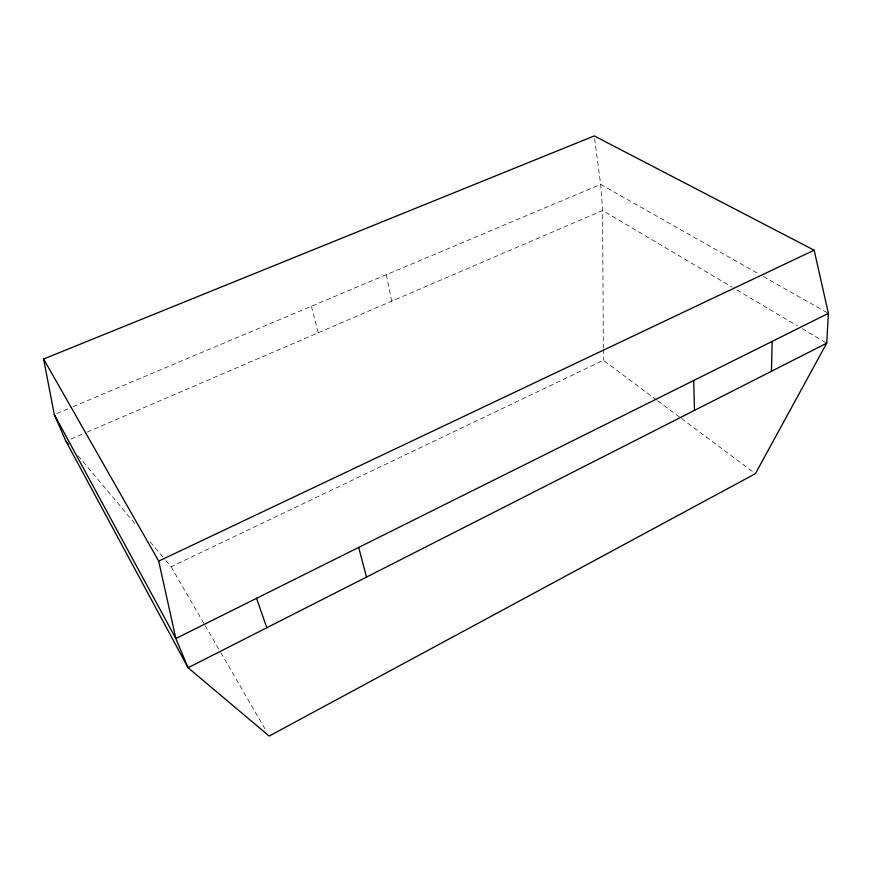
<?xml version="1.0" encoding="UTF-8"?>
<svg xmlns="http://www.w3.org/2000/svg" width="872" height="872" viewBox="0 0 872 872"><rect width="100%" height="100%" fill="white"/><g stroke="black" fill="none" stroke-linecap="round" stroke-linejoin="round"><path stroke-width="0.65" stroke-dasharray="4.36 3.27" d="M165.854 560.543L171.065 566.767L603.391 360.289L656.594 399.976M70.937 439.074L85.925 432.632M87.178 432.087L602.617 210.501L732.175 287.215M56.811 413.535L71.864 407.191M73.117 406.668L600.666 184.395L758.782 273.939M763.501 276.609L828.4 313.364M736.84 289.973L797.531 325.91M802.207 328.679L826.711 343.187M657.684 400.782L680.487 417.786M681.566 418.593L755.414 473.66M78.109 455.74L136.315 525.26M150.213 541.861L164.982 559.508M171.065 566.767L204.451 624.374M205.127 625.551L220.115 651.417M220.79 652.594L266.44 731.379M311.424 306.257L318.171 332.788M386.318 274.702L391.746 301.156M594.628 138.615L600.666 184.395L602.617 210.501L603.326 348.037M603.337 349.4L603.391 360.289"/><path stroke-width="1.31" d="M771.469 371.265L772.156 341.399M826.711 343.187L828.4 313.364L814.143 250.199L594.268 135.923L43.6 359.013L54.304 414.592L65.945 441.221L188.09 667.745L269.165 736.077L755.414 473.66L826.711 343.187L188.09 667.745L175.839 638.544L54.304 414.592M828.4 313.364L175.839 638.544L158.715 561.121L43.6 359.013M158.715 561.121L814.143 250.199M65.945 441.221L68.55 444.328M256.553 598.323L266.81 627.742M358.675 547.442L366.502 577.068M693.709 380.486L694.472 410.396"/></g></svg>
